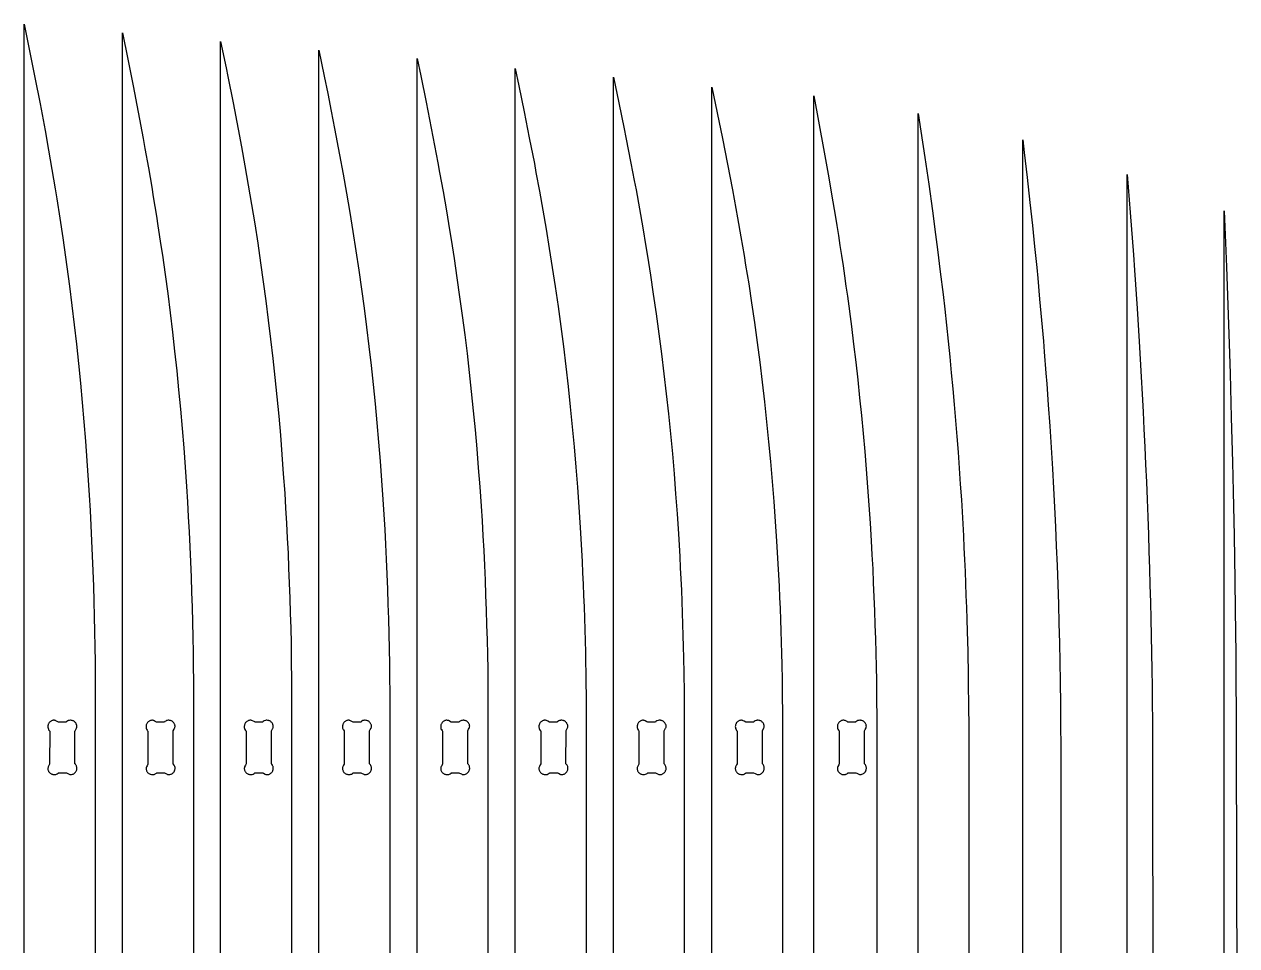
# Model space of a CAD drawing. Extents: x -690 to 337, y -358 to 474.
# Drawn here: x -139.5 to 4, y 356.1 to 465.2 of the extents above; entities that cross this region are included whole.
import ezdxf

# ---------------------------------------------------------------- set-up
doc = ezdxf.new("R2010")
doc.units = 0
doc.layers.add('SECTIONCUTEDGES', color=18, linetype='CONTINUOUS')

msp = doc.modelspace()

# ---------------------------------------------------------------- linework, layer by layer
at = {"layer": 'SECTIONCUTEDGES'}
for points in [[(-139.49, 247.07), (-139.49, 465.15), (-138.85, 462.01), (-138.23, 458.87), (-137.62, 455.72), (-137.03, 452.58), (-136.62, 450.27), (-136.22, 447.97), (-135.83, 445.66), (-135.64, 444.51), (-135.28, 442.2), (-134.93, 439.89), (-134.76, 438.73), (-134.44, 436.44), (-134.14, 434.16), (-133.85, 431.87), (-133.57, 429.58), (-133.31, 427.29), (-133.07, 424.99), (-132.84, 422.7), (-132.62, 420.4), (-132.42, 418.1), (-132.24, 415.81), (-132.07, 413.51), (-131.91, 411.2), (-131.8, 409.41), (-131.7, 407.62), (-131.6, 405.83), (-131.51, 404.04), (-131.44, 402.25), (-131.36, 400.46), (-131.3, 398.67), (-131.25, 396.87), (-131.2, 395.08), (-131.16, 393.29), (-131.13, 391.49), (-131.11, 389.7), (-131.1, 388.18), (-131.1, 323.61)], [(-127.86, 247.07), (-127.86, 464.14), (-127.22, 461.01), (-126.6, 457.88), (-126, 454.75), (-125.41, 451.62), (-125.2, 450.47), (-124.79, 448.18), (-124.4, 445.89), (-124.21, 444.74), (-123.83, 442.44), (-123.66, 441.29), (-123.31, 438.99), (-123.14, 437.83), (-122.82, 435.56), (-122.51, 433.29), (-122.22, 431.01), (-121.95, 428.73), (-121.69, 426.45), (-121.44, 424.16), (-121.21, 421.88), (-121, 419.59), (-120.8, 417.31), (-120.61, 415.02), (-120.44, 412.73), (-120.28, 410.44), (-120.17, 408.66), (-120.07, 406.88), (-119.98, 405.09), (-119.89, 403.31), (-119.81, 401.53), (-119.74, 399.74), (-119.68, 397.96), (-119.62, 396.17), (-119.58, 394.39), (-119.54, 392.61), (-119.51, 390.82), (-119.48, 388.76), (-119.47, 387.85), (-119.47, 323.26)], [(-116.24, 247.07), (-116.24, 463.12), (-115.6, 460.01), (-115.39, 458.97), (-114.77, 455.86), (-114.17, 452.74), (-113.78, 450.66), (-113.37, 448.38), (-112.97, 446.1), (-112.58, 443.81), (-112.21, 441.52), (-111.85, 439.23), (-111.52, 436.94), (-111.19, 434.68), (-110.89, 432.41), (-110.6, 430.15), (-110.32, 427.88), (-110.06, 425.61), (-109.82, 423.34), (-109.59, 421.06), (-109.37, 418.79), (-109.17, 416.51), (-108.99, 414.23), (-108.82, 411.95), (-108.66, 409.67), (-108.55, 407.9), (-108.45, 406.13), (-108.35, 404.35), (-108.26, 402.58), (-108.19, 400.8), (-108.11, 399.03), (-108.05, 397.25), (-108, 395.48), (-107.95, 393.7), (-107.91, 391.92), (-107.88, 390.15), (-107.85, 387.19), (-107.85, 322.9)], [(-104.61, 247.07), (-104.61, 462.1), (-103.97, 459.01), (-103.56, 456.94), (-103.15, 454.87), (-102.75, 452.81), (-102.16, 449.7), (-101.74, 447.43), (-101.34, 445.16), (-100.96, 442.89), (-100.59, 440.61), (-100.23, 438.33), (-99.89, 436.05), (-99.57, 433.8), (-99.26, 431.54), (-98.97, 429.29), (-98.7, 427.03), (-98.44, 424.77), (-98.19, 422.51), (-97.96, 420.24), (-97.75, 417.98), (-97.55, 415.71), (-97.36, 413.45), (-97.19, 411.18), (-97.03, 408.91), (-96.92, 407.14), (-96.82, 405.38), (-96.73, 403.61), (-96.64, 401.85), (-96.56, 400.08), (-96.49, 398.31), (-96.43, 396.54), (-96.37, 394.78), (-96.33, 393.01), (-96.29, 391.24), (-96.26, 389.47), (-96.24, 387.71), (-96.22, 386.21), (-96.22, 322.54)], [(-92.99, 247.07), (-92.99, 461.09), (-92.56, 459.03), (-91.93, 455.95), (-91.73, 454.92), (-91.12, 451.83), (-90.53, 448.74), (-90.32, 447.61), (-89.91, 445.35), (-89.52, 443.09), (-89.14, 440.83), (-88.96, 439.69), (-88.61, 437.43), (-88.27, 435.15), (-87.95, 432.91), (-87.64, 430.67), (-87.35, 428.42), (-87.07, 426.18), (-86.81, 423.93), (-86.57, 421.68), (-86.34, 419.42), (-86.12, 417.17), (-85.92, 414.92), (-85.74, 412.66), (-85.57, 410.4), (-85.41, 408.14), (-85.3, 406.39), (-85.2, 404.63), (-85.1, 402.87), (-85.01, 401.11), (-84.94, 399.36), (-84.87, 397.6), (-84.8, 395.84), (-84.75, 394.08), (-84.7, 392.32), (-84.66, 390.56), (-84.63, 388.8), (-84.61, 386.77), (-84.6, 385.41), (-84.6, 322.18)], [(-81.36, 247.07), (-81.36, 459.91), (-80.93, 457.87), (-80.31, 454.8), (-79.7, 451.73), (-79.1, 448.66), (-78.91, 447.63), (-78.49, 445.39), (-78.09, 443.14), (-77.71, 440.89), (-77.34, 438.63), (-76.98, 436.38), (-76.64, 434.12), (-76.3, 431.75), (-75.98, 429.39), (-75.67, 427.02), (-75.38, 424.64), (-75.11, 422.27), (-74.86, 419.89), (-74.62, 417.52), (-74.4, 415.14), (-74.19, 412.76), (-74, 410.38), (-73.83, 407.99), (-73.68, 405.61), (-73.6, 404.27), (-73.52, 402.93), (-73.45, 401.59), (-73.39, 400.25), (-73.33, 398.91), (-73.27, 397.57), (-73.22, 396.22), (-73.17, 394.88), (-73.13, 393.54), (-73.09, 392.2), (-73.06, 390.86), (-73, 387.21), (-72.98, 385.7), (-72.97, 385), (-72.97, 321.77)], [(-69.74, 247.07), (-69.74, 458.89), (-69.1, 455.84), (-68.48, 452.79), (-68.27, 451.77), (-67.67, 448.71), (-67.28, 446.67), (-67.07, 445.56), (-66.66, 443.32), (-66.27, 441.08), (-65.89, 438.84), (-65.71, 437.72), (-65.36, 435.47), (-65.02, 433.23), (-64.68, 430.87), (-64.35, 428.52), (-64.05, 426.16), (-63.76, 423.8), (-63.49, 421.43), (-63.23, 419.07), (-62.99, 416.7), (-62.77, 414.34), (-62.57, 411.97), (-62.38, 409.59), (-62.21, 407.22), (-62.05, 404.85), (-61.97, 403.52), (-61.9, 402.18), (-61.83, 400.85), (-61.76, 399.51), (-61.7, 398.18), (-61.65, 396.85), (-61.59, 395.51), (-61.55, 394.18), (-61.51, 392.84), (-61.47, 391.51), (-61.44, 390.17), (-61.4, 388.38), (-61.37, 386.09), (-61.35, 385.04), (-61.35, 383.99), (-61.35, 321.41)], [(-58.11, 247.07), (-58.11, 457.71), (-57.47, 454.68), (-56.85, 451.64), (-56.25, 448.61), (-55.66, 445.56), (-55.45, 444.45), (-55.04, 442.23), (-54.65, 440), (-54.27, 437.77), (-54.09, 436.66), (-53.73, 434.43), (-53.39, 432.19), (-53.05, 429.85), (-52.73, 427.51), (-52.42, 425.16), (-52.13, 422.81), (-51.86, 420.47), (-51.61, 418.11), (-51.37, 415.76), (-51.15, 413.41), (-50.94, 411.05), (-50.75, 408.69), (-50.58, 406.33), (-50.43, 403.97), (-50.35, 402.65), (-50.27, 401.32), (-50.2, 399.99), (-50.14, 398.67), (-50.08, 397.34), (-50.02, 396.01), (-49.97, 394.69), (-49.92, 393.36), (-49.88, 392.03), (-49.84, 390.7), (-49.81, 389.38), (-49.78, 387.59), (-49.75, 385.77), (-49.72, 383.58), (-49.72, 321)], [(-46.03, 247.07), (-46.03, 456.7), (-45.62, 454.54), (-45.22, 452.38), (-45.02, 451.3), (-44.63, 449.14), (-44.25, 446.98), (-43.88, 444.82), (-43.5, 442.55), (-43.3, 441.35), (-43.11, 440.16), (-42.93, 438.97), (-42.74, 437.77), (-42.56, 436.57), (-42.39, 435.38), (-42.22, 434.18), (-42.05, 432.99), (-41.89, 431.79), (-41.73, 430.59), (-41.58, 429.39), (-41.31, 427.28), (-41.06, 425.17), (-40.82, 423.06), (-40.6, 420.95), (-40.38, 418.84), (-40.18, 416.72), (-39.99, 414.6), (-39.82, 412.49), (-39.65, 410.37), (-39.5, 408.25), (-39.36, 406.13), (-39.23, 404.01), (-39.14, 402.36), (-39.05, 400.71), (-38.98, 399.05), (-38.91, 397.4), (-38.84, 395.75), (-38.78, 394.09), (-38.73, 392.44), (-38.68, 390.79), (-38.65, 389.13), (-38.61, 387.48), (-38.59, 385.83), (-38.56, 382.57), (-38.56, 320.32)], [(-33.66, 247.07), (-33.66, 454.59), (-33.34, 452.5), (-32.87, 449.37), (-32.42, 446.23), (-31.98, 443.09), (-31.61, 440.27), (-31.38, 438.5), (-31.05, 435.85), (-30.73, 433.19), (-30.53, 431.42), (-30.32, 429.54), (-30.12, 427.67), (-29.93, 425.79), (-29.75, 423.91), (-29.57, 422.03), (-29.4, 420.15), (-29.24, 418.27), (-29.09, 416.39), (-28.95, 414.51), (-28.81, 412.63), (-28.68, 410.74), (-28.56, 408.86), (-28.48, 407.45), (-28.4, 406.04), (-28.32, 404.62), (-28.25, 403.21), (-28.19, 401.8), (-28.12, 400.39), (-28.06, 398.97), (-28.01, 397.56), (-27.96, 396.15), (-27.91, 394.73), (-27.87, 393.32), (-27.81, 390.95), (-27.75, 388.06), (-27.74, 387.1), (-27.7, 384.49), (-27.68, 382.03), (-27.68, 381.21), (-27.68, 319.91)], [(-21.28, 249.12), (-21.28, 451.46), (-21.11, 449.98), (-20.77, 447.02), (-20.44, 444.06), (-20.15, 441.34), (-19.89, 438.85), (-19.64, 436.36), (-19.52, 435.12), (-19.29, 432.63), (-19.07, 430.14), (-18.85, 427.64), (-18.75, 426.39), (-18.55, 423.87), (-18.45, 422.62), (-18.27, 420.1), (-18.1, 417.59), (-18.01, 416.33), (-17.85, 413.82), (-17.78, 412.56), (-17.65, 410.27), (-17.53, 407.99), (-17.42, 405.7), (-17.32, 403.41), (-17.22, 401.12), (-17.14, 398.84), (-17.07, 396.55), (-17, 394.26), (-16.95, 391.97), (-16.9, 389.68), (-16.86, 387.39), (-16.83, 384.65), (-16.81, 381.97), (-16.8, 379.91), (-16.8, 320.13)], [(-8.91, 251.06), (-8.91, 447.37), (-8.56, 442.87), (-8.18, 437.88), (-8.05, 436.06), (-7.75, 431.5), (-7.5, 427.6), (-7.38, 425.52), (-7.26, 423.45), (-7.15, 421.38), (-7.04, 419.3), (-6.94, 417.23), (-6.84, 415.15), (-6.75, 413.07), (-6.66, 411), (-6.57, 408.92), (-6.49, 406.85), (-6.42, 404.77), (-6.35, 402.77), (-6.29, 400.77), (-6.23, 398.77), (-6.18, 396.78), (-6.13, 394.78), (-6.09, 392.78), (-6.05, 390.78), (-6.02, 388.78), (-5.99, 386.78), (-5.97, 384.78), (-5.95, 382.79), (-5.94, 380.79), (-5.92, 378.32), (-5.92, 375.85), (-5.89, 352.85)], [(2.54, 254.69), (2.54, 443.06), (2.81, 436.46), (2.98, 431.9), (3.14, 427.33), (3.25, 423.84), (3.4, 418.6), (3.53, 413.35), (3.61, 409.85), (3.72, 404.61), (3.81, 399.36), (3.86, 395.87), (3.92, 390.62), (3.95, 387.12), (3.97, 384.06), (3.99, 380.11), (4.04, 350.85)]]:
    msp.add_lwpolyline(points, dxfattribs=at)
for points in [[(-136.69, 377.14), (-136.69, 377.07), (-136.69, 377), (-136.68, 376.94), (-136.66, 376.87), (-136.63, 376.8), (-136.6, 376.74), (-136.56, 376.68), (-136.51, 376.62), (-136.46, 376.57), (-136.41, 376.53), (-136.35, 376.48), (-136.29, 376.45), (-136.23, 376.42), (-136.16, 376.4), (-136.09, 376.38), (-135.98, 376.36), (-135.91, 376.36), (-135.8, 376.38), (-135.76, 376.38), (-135.6, 376.44), (-135.48, 376.52), (-135.43, 376.58), (-135.41, 376.58), (-134.53, 376.58), (-134.5, 376.57), (-134.39, 376.52), (-134.18, 376.41), (-134.11, 376.38), (-134.05, 376.37), (-134.01, 376.37), (-133.95, 376.37), (-133.88, 376.37), (-133.77, 376.4), (-133.7, 376.43), (-133.63, 376.47), (-133.57, 376.51), (-133.53, 376.53), (-133.48, 376.59), (-133.42, 376.65), (-133.37, 376.72), (-133.35, 376.76), (-133.31, 376.84), (-133.28, 376.93), (-133.27, 377.02), (-133.26, 377.06), (-133.26, 377.15), (-133.27, 377.24), (-133.29, 377.32), (-133.32, 377.4), (-133.34, 377.44), (-133.38, 377.52), (-133.43, 377.59), (-133.48, 377.64), (-133.48, 381.51), (-133.47, 381.56), (-133.39, 381.71), (-133.32, 381.85), (-133.3, 381.88), (-133.28, 381.94), (-133.27, 382.01), (-133.26, 382.08), (-133.26, 382.12), (-133.27, 382.18), (-133.3, 382.29), (-133.33, 382.35), (-133.36, 382.42), (-133.4, 382.48), (-133.44, 382.53), (-133.49, 382.58), (-133.55, 382.63), (-133.6, 382.67), (-133.66, 382.71), (-133.73, 382.74), (-133.8, 382.76), (-133.9, 382.78), (-134.01, 382.79), (-134.05, 382.79), (-134.16, 382.78), (-134.27, 382.75), (-134.32, 382.73), (-134.45, 382.65), (-134.5, 382.61), (-134.52, 382.59), (-134.54, 382.57), (-135.44, 382.58), (-135.61, 382.66), (-135.75, 382.74), (-135.78, 382.75), (-135.85, 382.77), (-135.91, 382.79), (-135.98, 382.79), (-136.05, 382.79), (-136.12, 382.77), (-136.19, 382.75), (-136.25, 382.73), (-136.32, 382.69), (-136.38, 382.66), (-136.43, 382.61), (-136.48, 382.56), (-136.53, 382.51), (-136.57, 382.45), (-136.61, 382.39), (-136.64, 382.32), (-136.66, 382.26), (-136.68, 382.15), (-136.69, 382.08), (-136.69, 381.97), (-136.67, 381.86), (-136.63, 381.74), (-136.6, 381.67), (-136.53, 381.58), (-136.51, 381.56), (-136.48, 381.53), (-136.47, 381.51), (-136.49, 377.6), (-136.52, 377.53), (-136.65, 377.28), (-136.67, 377.21)], [(-121.64, 377.19), (-121.66, 377.31), (-121.7, 377.42), (-121.73, 377.49), (-121.86, 377.64), (-121.84, 381.56), (-121.76, 381.73), (-121.69, 381.85), (-121.68, 381.88), (-121.66, 381.94), (-121.65, 381.98), (-121.64, 382.05), (-121.64, 382.12), (-121.65, 382.18), (-121.68, 382.29), (-121.7, 382.35), (-121.73, 382.42), (-121.77, 382.48), (-121.82, 382.53), (-121.87, 382.58), (-121.92, 382.63), (-121.98, 382.67), (-122.04, 382.71), (-122.1, 382.74), (-122.17, 382.76), (-122.28, 382.78), (-122.39, 382.79), (-122.46, 382.79), (-122.57, 382.77), (-122.64, 382.75), (-122.74, 382.7), (-122.85, 382.63), (-122.9, 382.58), (-122.91, 382.57), (-123.8, 382.58), (-123.83, 382.58), (-123.99, 382.66), (-124.09, 382.72), (-124.16, 382.75), (-124.22, 382.77), (-124.29, 382.79), (-124.32, 382.79), (-124.39, 382.79), (-124.46, 382.78), (-124.56, 382.75), (-124.63, 382.73), (-124.69, 382.69), (-124.75, 382.66), (-124.81, 382.61), (-124.86, 382.56), (-124.91, 382.51), (-124.95, 382.45), (-124.98, 382.39), (-125.01, 382.32), (-125.04, 382.26), (-125.06, 382.15), (-125.07, 382.04), (-125.06, 381.93), (-125.04, 381.82), (-125.01, 381.74), (-124.93, 381.61), (-124.89, 381.56), (-124.85, 381.52), (-124.85, 377.63), (-124.86, 377.61), (-124.95, 377.42), (-125.03, 377.28), (-125.05, 377.21), (-125.06, 377.14), (-125.07, 377.07), (-125.06, 377), (-125.06, 376.97), (-125.03, 376.87), (-125, 376.8), (-124.97, 376.74), (-124.93, 376.68), (-124.89, 376.62), (-124.84, 376.57), (-124.78, 376.53), (-124.73, 376.48), (-124.67, 376.45), (-124.6, 376.42), (-124.53, 376.4), (-124.43, 376.37), (-124.39, 376.37), (-124.28, 376.36), (-124.21, 376.37), (-124.1, 376.39), (-124.01, 376.43), (-123.98, 376.44), (-123.9, 376.49), (-123.83, 376.54), (-123.8, 376.58), (-123.79, 376.58), (-122.92, 376.58), (-122.87, 376.57), (-122.55, 376.41), (-122.52, 376.39), (-122.45, 376.38), (-122.38, 376.37), (-122.31, 376.37), (-122.24, 376.37), (-122.14, 376.4), (-122.08, 376.43), (-122.01, 376.46), (-121.95, 376.5), (-121.9, 376.54), (-121.85, 376.59), (-121.8, 376.65), (-121.76, 376.7), (-121.72, 376.77), (-121.69, 376.83), (-121.67, 376.9), (-121.64, 377.1)], [(-113.31, 376.68), (-113.26, 376.62), (-113.21, 376.57), (-113.16, 376.53), (-113.1, 376.48), (-113.04, 376.45), (-112.98, 376.42), (-112.91, 376.4), (-112.84, 376.38), (-112.73, 376.36), (-112.62, 376.37), (-112.51, 376.38), (-112.39, 376.43), (-112.27, 376.49), (-112.2, 376.56), (-112.18, 376.57), (-112.17, 376.58), (-111.26, 376.57), (-111.16, 376.53), (-110.97, 376.43), (-110.87, 376.39), (-110.79, 376.37), (-110.67, 376.37), (-110.61, 376.38), (-110.55, 376.39), (-110.46, 376.43), (-110.4, 376.46), (-110.34, 376.49), (-110.29, 376.53), (-110.24, 376.58), (-110.19, 376.63), (-110.15, 376.69), (-110.11, 376.74), (-110.08, 376.81), (-110.06, 376.87), (-110.04, 376.94), (-110.02, 377), (-110.02, 377.11), (-110.02, 377.21), (-110.04, 377.31), (-110.06, 377.36), (-110.1, 377.46), (-110.12, 377.5), (-110.19, 377.59), (-110.22, 377.62), (-110.23, 377.64), (-110.22, 381.56), (-110.07, 381.85), (-110.04, 381.91), (-110.03, 381.94), (-110.02, 382.01), (-110.01, 382.08), (-110.01, 382.12), (-110.02, 382.18), (-110.05, 382.29), (-110.08, 382.35), (-110.11, 382.42), (-110.15, 382.48), (-110.19, 382.53), (-110.24, 382.58), (-110.3, 382.63), (-110.35, 382.67), (-110.42, 382.71), (-110.48, 382.74), (-110.55, 382.76), (-110.65, 382.78), (-110.76, 382.79), (-110.84, 382.79), (-110.94, 382.77), (-111.1, 382.71), (-111.21, 382.64), (-111.25, 382.61), (-111.27, 382.58), (-111.29, 382.57), (-112.16, 382.57), (-112.21, 382.59), (-112.53, 382.75), (-112.6, 382.77), (-112.66, 382.79), (-112.73, 382.79), (-112.8, 382.79), (-112.87, 382.77), (-112.94, 382.75), (-113, 382.73), (-113.07, 382.69), (-113.13, 382.66), (-113.18, 382.61), (-113.23, 382.56), (-113.28, 382.51), (-113.32, 382.45), (-113.36, 382.39), (-113.39, 382.32), (-113.41, 382.26), (-113.43, 382.19), (-113.44, 382.08), (-113.44, 381.97), (-113.44, 381.93), (-113.41, 381.82), (-113.37, 381.72), (-113.29, 381.59), (-113.23, 381.52), (-113.23, 381.52), (-113.23, 377.64), (-113.3, 377.47), (-113.4, 377.28), (-113.41, 377.24), (-113.43, 377.18), (-113.44, 377.11), (-113.44, 377.04), (-113.43, 376.97), (-113.41, 376.87), (-113.38, 376.8), (-113.35, 376.74)], [(-101.68, 376.68), (-101.64, 376.62), (-101.59, 376.57), (-101.53, 376.53), (-101.48, 376.48), (-101.42, 376.45), (-101.35, 376.42), (-101.28, 376.4), (-101.18, 376.37), (-101.07, 376.36), (-101.03, 376.36), (-100.92, 376.38), (-100.82, 376.41), (-100.76, 376.43), (-100.63, 376.5), (-100.59, 376.54), (-100.56, 376.57), (-100.54, 376.58), (-99.64, 376.57), (-99.56, 376.54), (-99.3, 376.41), (-99.23, 376.38), (-99.2, 376.38), (-99.13, 376.37), (-99.06, 376.37), (-99.03, 376.37), (-98.96, 376.38), (-98.89, 376.4), (-98.83, 376.43), (-98.76, 376.46), (-98.7, 376.5), (-98.65, 376.54), (-98.6, 376.59), (-98.55, 376.65), (-98.51, 376.7), (-98.47, 376.77), (-98.44, 376.83), (-98.42, 376.9), (-98.4, 377), (-98.39, 377.12), (-98.4, 377.23), (-98.41, 377.31), (-98.47, 377.45), (-98.5, 377.51), (-98.54, 377.57), (-98.6, 377.64), (-98.6, 381.52), (-98.6, 381.55), (-98.52, 381.71), (-98.44, 381.85), (-98.42, 381.91), (-98.4, 381.98), (-98.39, 382.05), (-98.39, 382.12), (-98.39, 382.15), (-98.4, 382.22), (-98.43, 382.29), (-98.45, 382.35), (-98.49, 382.42), (-98.52, 382.48), (-98.57, 382.53), (-98.62, 382.58), (-98.67, 382.63), (-98.73, 382.67), (-98.79, 382.71), (-98.85, 382.74), (-98.92, 382.76), (-99.03, 382.78), (-99.14, 382.79), (-99.21, 382.79), (-99.28, 382.78), (-99.39, 382.75), (-99.51, 382.7), (-99.59, 382.64), (-99.62, 382.61), (-99.65, 382.58), (-99.66, 382.57), (-100.55, 382.57), (-100.57, 382.58), (-100.87, 382.74), (-100.94, 382.76), (-101.01, 382.78), (-101.04, 382.79), (-101.11, 382.79), (-101.18, 382.79), (-101.25, 382.77), (-101.31, 382.75), (-101.38, 382.73), (-101.44, 382.69), (-101.5, 382.66), (-101.56, 382.61), (-101.61, 382.56), (-101.66, 382.51), (-101.7, 382.45), (-101.73, 382.39), (-101.76, 382.32), (-101.79, 382.26), (-101.81, 382.15), (-101.82, 382.08), (-101.82, 381.97), (-101.8, 381.86), (-101.74, 381.7), (-101.71, 381.65), (-101.61, 381.53), (-101.6, 381.52), (-101.6, 377.62), (-101.61, 377.6), (-101.68, 377.47), (-101.76, 377.31), (-101.78, 377.28), (-101.8, 377.21), (-101.81, 377.14), (-101.82, 377.07), (-101.82, 377.04), (-101.81, 376.97), (-101.78, 376.87), (-101.75, 376.8), (-101.72, 376.74)], [(-87.74, 376.44), (-87.65, 376.39), (-87.55, 376.37), (-87.45, 376.37), (-87.36, 376.38), (-87.26, 376.41), (-87.17, 376.45), (-87.08, 376.5), (-87, 376.56), (-86.93, 376.64), (-86.87, 376.72), (-86.84, 376.79), (-86.81, 376.86), (-86.78, 376.94), (-86.77, 377.02), (-86.76, 377.05), (-86.76, 377.13), (-86.77, 377.21), (-86.78, 377.29), (-86.8, 377.36), (-86.83, 377.43), (-86.87, 377.5), (-86.91, 377.56), (-86.95, 377.6), (-86.97, 377.62), (-86.98, 377.64), (-86.97, 381.56), (-86.88, 381.73), (-86.82, 381.85), (-86.8, 381.88), (-86.78, 381.94), (-86.77, 382.01), (-86.76, 382.08), (-86.77, 382.15), (-86.78, 382.22), (-86.8, 382.29), (-86.83, 382.35), (-86.86, 382.42), (-86.9, 382.48), (-86.94, 382.53), (-86.99, 382.58), (-87.05, 382.63), (-87.1, 382.67), (-87.17, 382.71), (-87.23, 382.74), (-87.3, 382.76), (-87.4, 382.78), (-87.44, 382.79), (-87.55, 382.79), (-87.66, 382.78), (-87.73, 382.76), (-87.87, 382.7), (-87.96, 382.64), (-88.04, 382.57), (-88.94, 382.58), (-89.28, 382.75), (-89.31, 382.76), (-89.38, 382.78), (-89.45, 382.79), (-89.52, 382.79), (-89.55, 382.79), (-89.62, 382.77), (-89.69, 382.75), (-89.75, 382.73), (-89.82, 382.69), (-89.88, 382.66), (-89.93, 382.61), (-89.98, 382.56), (-90.03, 382.51), (-90.07, 382.45), (-90.11, 382.39), (-90.14, 382.32), (-90.16, 382.26), (-90.19, 382.15), (-90.19, 382.04), (-90.19, 381.93), (-90.16, 381.82), (-90.12, 381.72), (-90.11, 381.69), (-90.03, 381.58), (-89.98, 381.52), (-89.98, 377.63), (-90.07, 377.42), (-90.14, 377.31), (-90.16, 377.24), (-90.17, 377.21), (-90.19, 377.14), (-90.19, 377.07), (-90.19, 377.04), (-90.18, 376.97), (-90.16, 376.87), (-90.13, 376.8), (-90.1, 376.74), (-90.06, 376.68), (-90.01, 376.62), (-89.96, 376.57), (-89.91, 376.53), (-89.85, 376.48), (-89.79, 376.45), (-89.73, 376.42), (-89.66, 376.4), (-89.59, 376.38), (-89.48, 376.36), (-89.37, 376.37), (-89.26, 376.38), (-89.23, 376.39), (-89.14, 376.43), (-89.06, 376.47), (-88.96, 376.54), (-88.94, 376.57), (-88.91, 376.58), (-88.03, 376.58), (-87.95, 376.55)], [(-78.43, 376.68), (-78.39, 376.62), (-78.34, 376.57), (-78.29, 376.53), (-78.23, 376.48), (-78.17, 376.45), (-78.1, 376.42), (-78.03, 376.4), (-77.93, 376.37), (-77.82, 376.36), (-77.78, 376.36), (-77.67, 376.38), (-77.6, 376.39), (-77.46, 376.45), (-77.33, 376.55), (-77.31, 376.57), (-77.29, 376.58), (-76.4, 376.58), (-76.38, 376.57), (-76.26, 376.52), (-76.05, 376.41), (-75.99, 376.38), (-75.92, 376.37), (-75.86, 376.37), (-75.79, 376.37), (-75.72, 376.38), (-75.65, 376.4), (-75.58, 376.43), (-75.51, 376.47), (-75.44, 376.51), (-75.38, 376.56), (-75.33, 376.62), (-75.27, 376.69), (-75.22, 376.76), (-75.19, 376.84), (-75.16, 376.93), (-75.14, 377.02), (-75.14, 377.11), (-75.14, 377.15), (-75.14, 377.24), (-75.16, 377.32), (-75.19, 377.4), (-75.23, 377.48), (-75.28, 377.55), (-75.33, 377.61), (-75.35, 377.63), (-75.36, 377.64), (-75.35, 381.54), (-75.32, 381.6), (-75.18, 381.88), (-75.17, 381.91), (-75.15, 381.98), (-75.14, 382.05), (-75.14, 382.08), (-75.14, 382.15), (-75.15, 382.18), (-75.18, 382.29), (-75.2, 382.35), (-75.24, 382.42), (-75.27, 382.48), (-75.32, 382.53), (-75.37, 382.58), (-75.42, 382.63), (-75.48, 382.67), (-75.54, 382.71), (-75.6, 382.74), (-75.67, 382.76), (-75.74, 382.78), (-75.85, 382.79), (-75.96, 382.79), (-76, 382.78), (-76.11, 382.76), (-76.21, 382.72), (-76.34, 382.64), (-76.38, 382.61), (-76.39, 382.59), (-76.41, 382.57), (-77.3, 382.58), (-77.51, 382.67), (-77.66, 382.75), (-77.72, 382.77), (-77.79, 382.79), (-77.86, 382.79), (-77.93, 382.79), (-78, 382.77), (-78.06, 382.75), (-78.13, 382.73), (-78.19, 382.69), (-78.25, 382.66), (-78.31, 382.61), (-78.36, 382.56), (-78.41, 382.51), (-78.45, 382.45), (-78.48, 382.39), (-78.51, 382.32), (-78.54, 382.26), (-78.56, 382.15), (-78.57, 382.08), (-78.57, 381.97), (-78.55, 381.89), (-78.54, 381.82), (-78.49, 381.7), (-78.42, 381.59), (-78.39, 381.56), (-78.35, 381.53), (-78.35, 381.51), (-78.35, 377.63), (-78.41, 377.51), (-78.51, 377.31), (-78.54, 377.24), (-78.56, 377.18), (-78.57, 377.11), (-78.57, 377.07), (-78.56, 377), (-78.55, 376.94), (-78.53, 376.87), (-78.5, 376.8), (-78.47, 376.74)], [(-66.81, 376.68), (-66.76, 376.62), (-66.71, 376.57), (-66.66, 376.53), (-66.6, 376.48), (-66.54, 376.45), (-66.48, 376.42), (-66.41, 376.4), (-66.3, 376.37), (-66.19, 376.36), (-66.12, 376.37), (-66.05, 376.38), (-65.94, 376.41), (-65.81, 376.47), (-65.74, 376.51), (-65.7, 376.55), (-65.68, 376.57), (-65.66, 376.58), (-64.75, 376.57), (-64.59, 376.49), (-64.46, 376.42), (-64.37, 376.39), (-64.27, 376.37), (-64.17, 376.37), (-64.11, 376.38), (-64.04, 376.39), (-63.98, 376.42), (-63.92, 376.45), (-63.86, 376.48), (-63.8, 376.52), (-63.75, 376.56), (-63.71, 376.61), (-63.66, 376.66), (-63.62, 376.72), (-63.59, 376.78), (-63.56, 376.84), (-63.54, 376.9), (-63.52, 376.98), (-63.51, 377.06), (-63.51, 377.1), (-63.52, 377.18), (-63.53, 377.26), (-63.55, 377.34), (-63.6, 377.47), (-63.65, 377.54), (-63.73, 377.64), (-63.73, 381.52), (-63.72, 381.56), (-63.64, 381.71), (-63.57, 381.85), (-63.54, 381.91), (-63.52, 381.98), (-63.52, 382.05), (-63.51, 382.12), (-63.52, 382.18), (-63.55, 382.29), (-63.58, 382.35), (-63.61, 382.42), (-63.65, 382.48), (-63.69, 382.53), (-63.74, 382.58), (-63.8, 382.63), (-63.85, 382.67), (-63.92, 382.71), (-63.98, 382.74), (-64.05, 382.76), (-64.15, 382.78), (-64.19, 382.79), (-64.3, 382.79), (-64.34, 382.79), (-64.45, 382.77), (-64.6, 382.71), (-64.73, 382.63), (-64.78, 382.58), (-65.67, 382.57), (-65.78, 382.62), (-66, 382.74), (-66.06, 382.76), (-66.13, 382.78), (-66.2, 382.79), (-66.23, 382.79), (-66.3, 382.79), (-66.37, 382.77), (-66.44, 382.75), (-66.5, 382.73), (-66.57, 382.69), (-66.63, 382.66), (-66.68, 382.61), (-66.73, 382.56), (-66.78, 382.51), (-66.82, 382.45), (-66.86, 382.39), (-66.89, 382.32), (-66.91, 382.26), (-66.94, 382.15), (-66.94, 382.04), (-66.94, 381.93), (-66.91, 381.82), (-66.86, 381.69), (-66.78, 381.58), (-66.73, 381.52), (-66.72, 381.51), (-66.73, 377.64), (-66.74, 377.6), (-66.9, 377.28), (-66.92, 377.21), (-66.94, 377.14), (-66.94, 377.11), (-66.94, 377.04), (-66.93, 376.97), (-66.91, 376.87), (-66.88, 376.8), (-66.85, 376.74)], [(-55.28, 377.28), (-55.3, 377.21), (-55.31, 377.18), (-55.32, 377.11), (-55.32, 377.04), (-55.31, 376.97), (-55.28, 376.87), (-55.25, 376.8), (-55.22, 376.74), (-55.18, 376.68), (-55.14, 376.62), (-55.09, 376.57), (-55.04, 376.53), (-54.98, 376.48), (-54.92, 376.45), (-54.85, 376.42), (-54.78, 376.4), (-54.68, 376.37), (-54.57, 376.36), (-54.46, 376.37), (-54.35, 376.39), (-54.26, 376.43), (-54.21, 376.45), (-54.1, 376.52), (-54.08, 376.55), (-54.06, 376.57), (-54.04, 376.58), (-53.16, 376.58), (-52.97, 376.49), (-52.81, 376.41), (-52.73, 376.38), (-52.7, 376.38), (-52.62, 376.37), (-52.53, 376.37), (-52.44, 376.39), (-52.34, 376.42), (-52.31, 376.44), (-52.23, 376.49), (-52.17, 376.53), (-52.13, 376.56), (-52.09, 376.6), (-52.05, 376.65), (-52.02, 376.69), (-51.99, 376.74), (-51.96, 376.79), (-51.94, 376.85), (-51.92, 376.9), (-51.9, 376.96), (-51.89, 377.01), (-51.89, 377.07), (-51.89, 377.13), (-51.89, 377.21), (-51.91, 377.29), (-51.93, 377.37), (-51.95, 377.41), (-51.99, 377.49), (-52.03, 377.56), (-52.06, 377.59), (-52.1, 377.62), (-52.11, 377.64), (-52.1, 381.54), (-51.93, 381.88), (-51.92, 381.91), (-51.9, 381.98), (-51.89, 382.05), (-51.89, 382.12), (-51.9, 382.18), (-51.93, 382.29), (-51.95, 382.35), (-51.99, 382.42), (-52.02, 382.48), (-52.07, 382.53), (-52.12, 382.58), (-52.17, 382.63), (-52.23, 382.67), (-52.29, 382.71), (-52.36, 382.74), (-52.42, 382.76), (-52.49, 382.78), (-52.6, 382.79), (-52.71, 382.79), (-52.75, 382.78), (-52.86, 382.76), (-52.96, 382.72), (-53.07, 382.65), (-53.13, 382.6), (-53.15, 382.58), (-53.16, 382.57), (-54.06, 382.58), (-54.26, 382.67), (-54.37, 382.74), (-54.44, 382.76), (-54.51, 382.78), (-54.57, 382.79), (-54.64, 382.79), (-54.68, 382.79), (-54.75, 382.77), (-54.81, 382.75), (-54.88, 382.73), (-54.94, 382.69), (-55, 382.66), (-55.06, 382.61), (-55.11, 382.56), (-55.16, 382.51), (-55.2, 382.45), (-55.23, 382.39), (-55.26, 382.32), (-55.29, 382.26), (-55.31, 382.15), (-55.32, 382.04), (-55.31, 381.93), (-55.29, 381.82), (-55.23, 381.69), (-55.16, 381.58), (-55.1, 381.52), (-55.1, 381.51), (-55.1, 377.63), (-55.16, 377.51)], [(-43, 376.57), (-42.96, 376.54), (-42.88, 376.48), (-42.81, 376.44), (-42.74, 376.41), (-42.7, 376.39), (-42.62, 376.37), (-42.54, 376.36), (-42.45, 376.36), (-42.37, 376.37), (-42.29, 376.39), (-42.26, 376.4), (-42.18, 376.42), (-42.11, 376.46), (-42.04, 376.51), (-42.01, 376.53), (-41.98, 376.57), (-41.95, 376.58), (-41.07, 376.58), (-41.04, 376.57), (-40.93, 376.52), (-40.78, 376.44), (-40.7, 376.4), (-40.62, 376.38), (-40.59, 376.37), (-40.51, 376.37), (-40.42, 376.38), (-40.32, 376.4), (-40.23, 376.44), (-40.14, 376.49), (-40.09, 376.53), (-40.04, 376.56), (-40, 376.6), (-39.96, 376.65), (-39.93, 376.69), (-39.9, 376.74), (-39.87, 376.79), (-39.85, 376.85), (-39.83, 376.9), (-39.82, 376.96), (-39.81, 377.01), (-39.8, 377.07), (-39.8, 377.17), (-39.81, 377.25), (-39.83, 377.33), (-39.86, 377.41), (-39.88, 377.45), (-39.92, 377.52), (-39.98, 377.6), (-40.01, 377.63), (-40.02, 377.64), (-40.02, 381.53), (-39.94, 381.69), (-39.84, 381.88), (-39.82, 381.94), (-39.81, 382.01), (-39.8, 382.08), (-39.81, 382.15), (-39.82, 382.22), (-39.84, 382.29), (-39.87, 382.35), (-39.9, 382.42), (-39.94, 382.48), (-39.98, 382.53), (-40.03, 382.58), (-40.09, 382.63), (-40.14, 382.67), (-40.21, 382.71), (-40.27, 382.74), (-40.34, 382.76), (-40.44, 382.78), (-40.48, 382.79), (-40.59, 382.79), (-40.7, 382.78), (-40.81, 382.75), (-40.92, 382.7), (-41.03, 382.62), (-41.07, 382.58), (-41.08, 382.57), (-41.96, 382.57), (-41.99, 382.58), (-42.09, 382.63), (-42.32, 382.75), (-42.39, 382.77), (-42.45, 382.79), (-42.52, 382.79), (-42.59, 382.79), (-42.66, 382.77), (-42.73, 382.75), (-42.8, 382.73), (-42.86, 382.69), (-42.92, 382.66), (-42.97, 382.61), (-43.03, 382.56), (-43.07, 382.51), (-43.11, 382.45), (-43.15, 382.39), (-43.18, 382.32), (-43.2, 382.26), (-43.23, 382.15), (-43.23, 382.04), (-43.23, 381.97), (-43.21, 381.86), (-43.18, 381.75), (-43.11, 381.62), (-43.04, 381.54), (-43.02, 381.53), (-43.01, 381.51), (-43.02, 377.63), (-43.07, 377.52), (-43.19, 377.31), (-43.22, 377.24), (-43.23, 377.16), (-43.23, 377.14), (-43.23, 377.06), (-43.23, 377.01), (-43.22, 376.95), (-43.2, 376.9), (-43.19, 376.85), (-43.16, 376.8), (-43.14, 376.75), (-43.11, 376.7), (-43.08, 376.65), (-43.04, 376.61)]]:
    msp.add_lwpolyline(points, close=True, dxfattribs=at)

doc.saveas('drawing.dxf')
